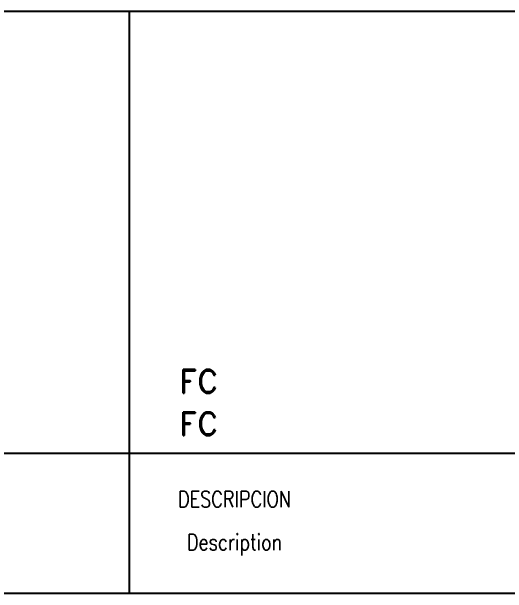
# Model space of a CAD drawing. Extents: x -22909.9 to -22897.8, y -4.7 to 4.1.
# Drawn here: x -22908.261 to -22906.854, y -4.711 to -3.061 of the extents above; entities that cross this region are included whole.
import ezdxf
from ezdxf.enums import TextEntityAlignment as Align

# ---------------------------------------------------------------- set-up
doc = ezdxf.new("R2010")
doc.units = 0
doc.header["$MEASUREMENT"] = 0
doc.layers.get('0').update_dxf_attribs({"linetype": 'CONTINUOUS'})
doc.layers.add('FORMATO', color=7, linetype='CONTINUOUS')
doc.styles.add('ROMAND', font='romand', dxfattribs={"height": 0.0339})
doc.styles.add('SIMPLEX', font='SIMPLEX.SHX')

msp = doc.modelspace()

# ---------------------------------------------------------------- linework, layer by layer
at = {"layer": 'FORMATO', "color": 4}
msp.add_line((-22903.4764, -3.0614), (-22909.8925, -3.0614), dxfattribs=at)
at = {"layer": 'FORMATO', "color": 1}
for p, q in [((-22907.9261, -4.7112), (-22907.9261, -3.0614)), ((-22909.8925, -4.314), (-22906.2873, -4.314))]:
    msp.add_line(p, q, dxfattribs=at)
at = {"layer": 'FORMATO', "color": 2}
msp.add_line((-22897.8242, -4.7112), (-22909.8925, -4.7112), dxfattribs=at)

# ---------------------------------------------------------------- texts
at = {"style": 'ROMAND'}
for p in [(-22907.7859, -4.143), (-22907.7859, -4.2631)]:
    msp.add_text('FC', height=0.06622, dxfattribs=at).set_placement(p)
at = {"layer": 'FORMATO', "color": 6, "style": 'SIMPLEX', "width": 0.8}
for s, p in [('DESCRIPCION', (-22907.6283, -4.4668)), ('Description', (-22907.6283, -4.589))]:
    msp.add_text(s, height=0.045829, dxfattribs=at).set_placement(p, align=Align.CENTER)

doc.saveas('drawing.dxf')
